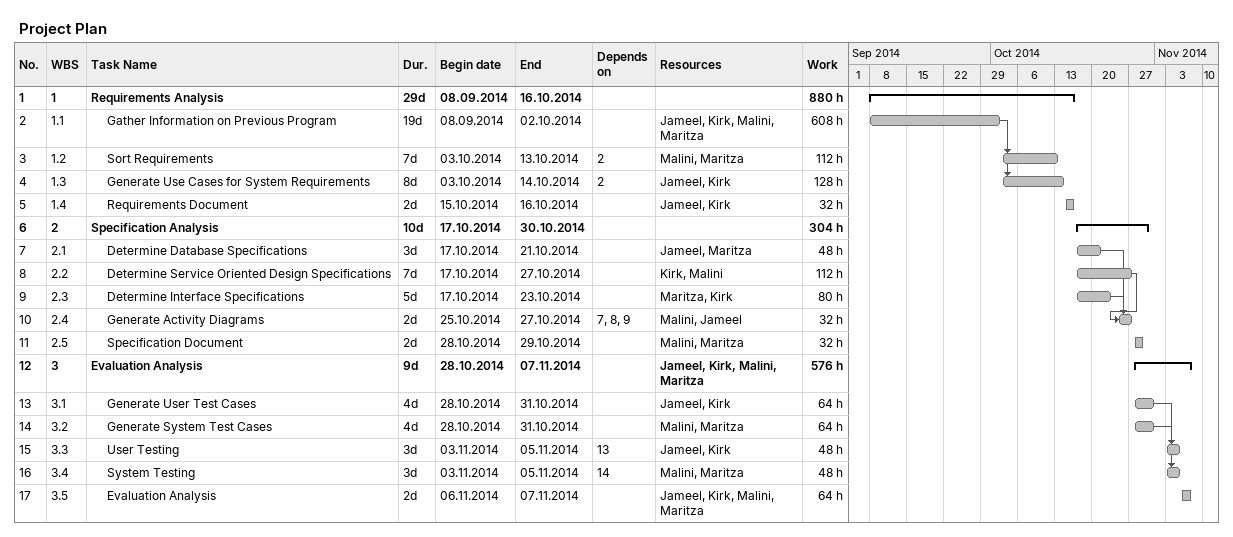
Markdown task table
Project Plan

| ID | WBS | Task | Duration | Start | Finish | Predecessors | Resources | Work (h) |
|---|---|---|---|---|---|---|---|---|
| 1 | 1 | **Requirements Analysis** | 29d | 2014-09-08 | 2014-10-16 |  |  | 880 |
| 2 | 1.1 | Gather Information on Previous Program | 19d | 2014-09-08 | 2014-10-02 |  | Jameel, Kirk, Malini, Maritza | 608 |
| 3 | 1.2 | Sort Requirements | 7d | 2014-10-03 | 2014-10-13 | 2 | Malini, Maritza | 112 |
| 4 | 1.3 | Generate Use Cases for System Requirements | 8d | 2014-10-03 | 2014-10-14 | 2 | Jameel, Kirk | 128 |
| 5 | 1.4 | Requirements Document | 2d | 2014-10-15 | 2014-10-16 |  | Jameel, Kirk | 32 |
| 6 | 2 | **Specification Analysis** | 10d | 2014-10-17 | 2014-10-30 |  |  | 304 |
| 7 | 2.1 | Determine Database Specifications | 3d | 2014-10-17 | 2014-10-21 |  | Jameel, Maritza | 48 |
| 8 | 2.2 | Determine Service Oriented Design Specifications | 7d | 2014-10-17 | 2014-10-27 |  | Kirk, Malini | 112 |
| 9 | 2.3 | Determine Interface Specifications | 5d | 2014-10-17 | 2014-10-23 |  | Maritza, Kirk | 80 |
| 10 | 2.4 | Generate Activity Diagrams | 2d | 2014-10-25 | 2014-10-27 | 7, 8, 9 | Malini, Jameel | 32 |
| 11 | 2.5 | Specification Document | 2d | 2014-10-28 | 2014-10-29 |  | Malini, Maritza | 32 |
| 12 | 3 | **Evaluation Analysis** | 9d | 2014-10-28 | 2014-11-07 |  | Jameel, Kirk, Malini, Maritza | 576 |
| 13 | 3.1 | Generate User Test Cases | 4d | 2014-10-28 | 2014-10-31 |  | Jameel, Kirk | 64 |
| 14 | 3.2 | Generate System Test Cases | 4d | 2014-10-28 | 2014-10-31 |  | Malini, Maritza | 64 |
| 15 | 3.3 | User Testing | 3d | 2014-11-03 | 2014-11-05 | 13 | Jameel, Kirk | 48 |
| 16 | 3.4 | System Testing | 3d | 2014-11-03 | 2014-11-05 | 14 | Malini, Maritza | 48 |
| 17 | 3.5 | Evaluation Analysis | 2d | 2014-11-06 | 2014-11-07 |  | Jameel, Kirk, Malini, Maritza | 64 |
